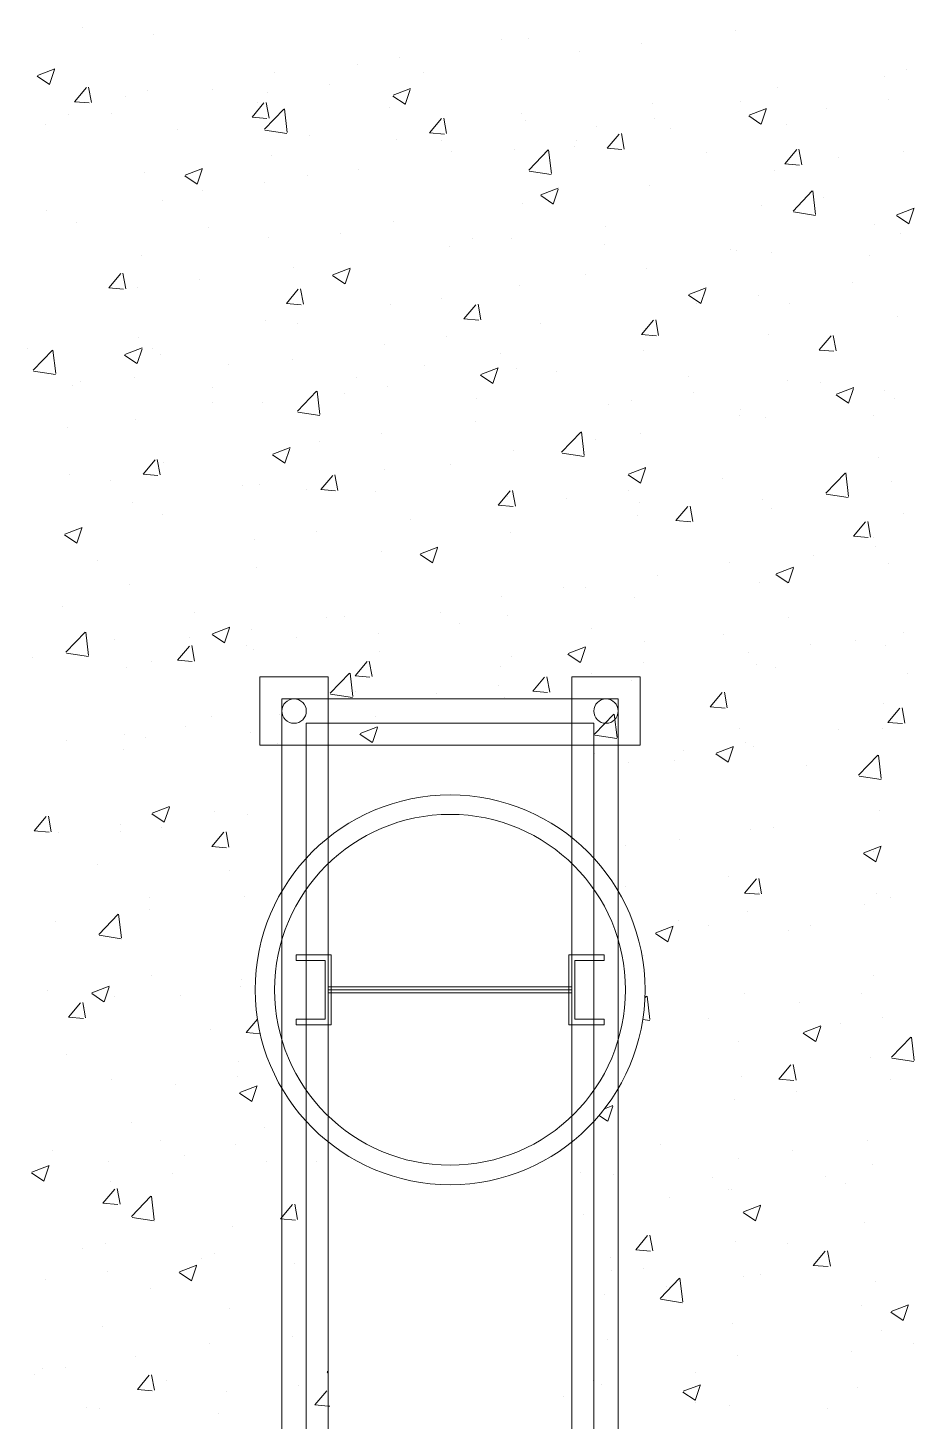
# Model space of a CAD drawing. Header units: millimetres. Extents: x 100 to 1222, y 100 to 694.
# Drawn here: x 297.56 to 300.97, y 530.76 to 536.12 of the extents above; entities that cross this region are included whole.
import ezdxf

# ---------------------------------------------------------------- set-up
doc = ezdxf.new("R2010")
doc.units = ezdxf.units.MM
for name, color, linetype, lineweight in [('Alvenaria', 8, 'Continuous', 9), ('Aço 1020', 6, 'Continuous', 9), ('DIVERSOS', 1, 'Continuous', 9), ('PAREDE', 7, 'Continuous', 9)]:
    doc.layers.add(name, color=color, linetype=linetype, lineweight=lineweight)

msp = doc.modelspace()

# ---------------------------------------------------------------- linework, layer by layer
at = {"layer": 'Alvenaria'}
for p, q in [((297.7689, 536.1225), (297.7689, 536.1225)), ((298.0406, 536.0951), (298.0406, 536.0951)), ((299.3798, 536.0767), (299.3798, 536.0767)), ((299.4831, 536.0815), (299.4831, 536.0815)), ((300.2806, 536.1105), (300.2806, 536.1105)), ((299.6814, 536.0316), (299.6814, 536.0316)), ((299.9198, 536.063), (299.9198, 536.063)), ((297.5941, 535.9393), (297.6607, 535.9649)), ((297.6406, 535.9045), (297.6599, 535.9621)), ((298.8244, 535.9814), (298.8244, 535.9814)), ((298.9884, 536.0101), (298.9884, 536.0101)), ((300.9364, 535.9639), (300.9364, 535.9639)), ((297.5928, 535.9366), (297.6402, 535.9046)), ((298.5073, 535.9491), (298.5073, 535.9491)), ((299.0798, 535.9524), (299.0798, 535.9524)), ((300.8546, 535.9341), (300.8546, 535.9341)), ((297.7366, 535.8384), (297.7825, 535.8931)), ((297.8022, 535.835), (297.7912, 535.8947)), ((297.9325, 535.8587), (297.9325, 535.8587)), ((298.0182, 535.8821), (298.0182, 535.8821)), ((298.2689, 535.886), (298.2689, 535.886)), ((298.4806, 535.8735), (298.4806, 535.8735)), ((298.7191, 535.9049), (298.7191, 535.9049)), ((298.9617, 535.8603), (299.0091, 535.8284)), ((298.9629, 535.863), (299.0296, 535.8886)), ((299.0094, 535.8282), (299.0287, 535.8858)), ((300.4417, 535.8925), (300.4417, 535.8925)), ((297.7366, 535.8384), (297.7936, 535.8334)), ((298.4198, 535.7786), (298.4657, 535.8334)), ((298.4409, 535.8372), (298.4409, 535.8372)), ((298.468, 535.7329), (298.5422, 535.8102)), ((298.4854, 535.7752), (298.4744, 535.8349)), ((298.5549, 535.7201), (298.5444, 535.8105)), ((298.9494, 535.8157), (298.9494, 535.8157)), ((299.9606, 535.8315), (299.9606, 535.8315)), ((300.2991, 535.8387), (300.2991, 535.8387)), ((300.3318, 535.7867), (300.3985, 535.8123)), ((300.3783, 535.752), (300.3976, 535.8095)), ((300.6315, 535.814), (300.6315, 535.814)), ((300.87, 535.8454), (300.87, 535.8454)), ((297.6248, 535.7522), (297.6248, 535.7522)), ((297.7134, 535.7907), (297.7134, 535.7907)), ((297.8791, 535.7944), (297.8791, 535.7944)), ((298.4198, 535.7786), (298.4767, 535.7736)), ((299.103, 535.7189), (299.1489, 535.7736)), ((299.1686, 535.7154), (299.1576, 535.7751)), ((299.4579, 535.7942), (299.4579, 535.7942)), ((299.4715, 535.7644), (299.4715, 535.7644)), ((299.9663, 535.7727), (299.9663, 535.7727)), ((300.3306, 535.784), (300.3779, 535.7521)), ((300.4748, 535.7513), (300.4748, 535.7513)), ((298.1333, 535.7307), (298.1333, 535.7307)), ((298.4696, 535.7294), (298.5543, 535.7162)), ((298.6418, 535.7092), (298.6418, 535.7092)), ((298.9768, 535.693), (298.9768, 535.693)), ((299.103, 535.7188), (299.1599, 535.7138)), ((299.7436, 535.7434), (299.7436, 535.7434)), ((299.7862, 535.6591), (299.8321, 535.7138)), ((299.8518, 535.6557), (299.8408, 535.7154)), ((300.03, 535.7348), (300.03, 535.7348)), ((299.1502, 535.6878), (299.1502, 535.6878)), ((299.1881, 535.648), (299.1881, 535.648)), ((299.4308, 535.656), (299.4308, 535.656)), ((299.4845, 535.5753), (299.5587, 535.6526)), ((299.5715, 535.5624), (299.561, 535.6529)), ((299.6587, 535.6663), (299.6587, 535.6663)), ((299.6693, 535.6873), (299.6693, 535.6873)), ((299.7862, 535.659), (299.8431, 535.6541)), ((300.1672, 535.6448), (300.1672, 535.6448)), ((300.4694, 535.5993), (300.5153, 535.654)), ((300.535, 535.5959), (300.5239, 535.6556)), ((300.9248, 535.6468), (300.9248, 535.6468)), ((298.4957, 535.632), (298.4957, 535.632)), ((300.4694, 535.5993), (300.5263, 535.5943)), ((300.6756, 535.6233), (300.6756, 535.6233)), ((298.0066, 535.565), (298.0066, 535.565)), ((298.1614, 535.5531), (298.2088, 535.5212)), ((298.1626, 535.5558), (298.2293, 535.5814)), ((298.2091, 535.521), (298.2284, 535.5786)), ((298.6326, 535.5527), (298.6326, 535.5527)), ((298.8293, 535.5768), (298.8293, 535.5768)), ((299.4862, 535.5717), (299.5709, 535.5586)), ((300.4301, 535.5754), (300.4301, 535.5754)), ((298.2301, 535.4979), (298.2301, 535.4979)), ((298.4685, 535.5293), (298.4685, 535.5293)), ((299.5315, 535.4795), (299.5982, 535.5051)), ((299.578, 535.4447), (299.5973, 535.5023)), ((299.949, 535.5144), (299.949, 535.5144)), ((300.5011, 535.4176), (300.5752, 535.4949)), ((300.588, 535.4047), (300.5775, 535.4952)), ((298.0772, 535.4573), (298.0772, 535.4573)), ((299.4599, 535.4473), (299.4599, 535.4473)), ((299.5303, 535.4768), (299.5776, 535.4449)), ((300.381, 535.4384), (300.381, 535.4384)), ((300.6194, 535.4697), (300.6194, 535.4697)), ((300.9003, 535.4032), (300.967, 535.4288)), ((300.9468, 535.3685), (300.9662, 535.426)), ((297.6285, 535.4187), (297.6285, 535.4187)), ((297.743, 535.3745), (297.743, 535.3745)), ((298.9652, 535.3759), (298.9652, 535.3759)), ((300.5027, 535.4141), (300.5874, 535.4009)), ((300.8991, 535.4005), (300.9465, 535.3686)), ((298.2514, 535.353), (298.2514, 535.353)), ((298.7599, 535.3315), (298.7599, 535.3315)), ((299.7794, 535.3592), (299.7794, 535.3592)), ((300.8153, 535.3657), (300.8153, 535.3657)), ((300.9132, 535.3297), (300.9132, 535.3297)), ((298.4841, 535.315), (298.4841, 535.315)), ((299.1802, 535.2803), (299.1802, 535.2803)), ((299.2684, 535.3101), (299.2684, 535.3101)), ((299.4187, 535.3117), (299.4187, 535.3117)), ((299.7768, 535.2886), (299.7768, 535.2886)), ((300.2598, 535.2704), (300.2598, 535.2704)), ((300.2853, 535.2671), (300.2853, 535.2671)), ((297.9951, 535.2479), (297.9951, 535.2479)), ((300.4185, 535.2583), (300.4185, 535.2583)), ((300.7937, 535.2456), (300.7937, 535.2456)), ((297.8688, 535.1219), (297.9147, 535.1767)), ((297.9344, 535.1185), (297.9233, 535.1782)), ((298.5787, 535.2011), (298.5787, 535.2011)), ((298.7299, 535.1696), (298.7773, 535.1377)), ((298.7312, 535.1723), (298.7979, 535.1979)), ((298.7777, 535.1375), (298.797, 535.1951)), ((299.7043, 535.175), (299.7043, 535.175)), ((299.9374, 535.1973), (299.9374, 535.1973)), ((297.8688, 535.1219), (297.9257, 535.1169)), ((297.9795, 535.1222), (297.9795, 535.1222)), ((298.2179, 535.1536), (298.2179, 535.1536)), ((298.552, 535.0622), (298.5979, 535.1169)), ((298.6175, 535.0587), (298.6065, 535.1184)), ((299.4484, 535.1303), (299.4484, 535.1303)), ((300.1, 535.096), (300.1667, 535.1216)), ((300.1465, 535.0612), (300.1659, 535.1188)), ((300.7296, 535.1416), (300.7296, 535.1416)), ((298.552, 535.0621), (298.6089, 535.0571)), ((298.9536, 535.0589), (298.9536, 535.0589)), ((299.1488, 535.0797), (299.1488, 535.0797)), ((299.2352, 535.0024), (299.2811, 535.0571)), ((299.3007, 534.999), (299.2897, 535.0587)), ((300.0988, 535.0933), (300.1462, 535.0614)), ((300.1304, 535.0627), (300.1304, 535.0627)), ((300.3688, 535.0941), (300.3688, 535.0941)), ((300.488, 535.0613), (300.488, 535.0613)), ((298.4725, 534.9979), (298.4725, 534.9979)), ((299.2352, 535.0023), (299.2921, 534.9974)), ((299.9184, 534.9426), (299.9643, 534.9973)), ((299.9839, 534.9392), (299.9729, 534.9989)), ((300.9016, 535.0126), (300.9016, 535.0126)), ((298.5933, 534.9843), (298.5933, 534.9843)), ((299.5288, 534.9835), (299.5288, 534.9835)), ((299.9184, 534.9426), (299.9753, 534.9376)), ((299.9325, 534.9659), (299.9325, 534.9659)), ((297.9308, 534.8651), (297.9975, 534.8907)), ((297.9835, 534.9308), (297.9835, 534.9308)), ((298.0378, 534.889), (298.0378, 534.889)), ((298.9297, 534.9046), (298.9297, 534.9046)), ((299.1681, 534.936), (299.1681, 534.936)), ((300.4069, 534.9412), (300.4069, 534.9412)), ((300.6016, 534.8829), (300.6475, 534.9376)), ((300.6671, 534.8794), (300.6561, 534.9391)), ((297.5575, 534.8878), (297.5575, 534.8878)), ((297.5777, 534.8051), (297.6519, 534.8824)), ((297.6647, 534.7922), (297.6541, 534.8827)), ((297.9296, 534.8624), (297.977, 534.8304)), ((297.9774, 534.8303), (297.9967, 534.8879)), ((298.0659, 534.8663), (298.0659, 534.8663)), ((298.5744, 534.8448), (298.5744, 534.8448)), ((299.377, 534.8706), (299.377, 534.8706)), ((299.9258, 534.8803), (299.9258, 534.8803)), ((300.6016, 534.8828), (300.6585, 534.8778)), ((297.5794, 534.8015), (297.6641, 534.7884)), ((298.3281, 534.8254), (298.3281, 534.8254)), ((299.0829, 534.8233), (299.0829, 534.8233)), ((299.2985, 534.7861), (299.3459, 534.7542)), ((299.2997, 534.7888), (299.3664, 534.8144)), ((299.3462, 534.754), (299.3655, 534.8116)), ((299.4368, 534.8132), (299.4368, 534.8132)), ((299.5913, 534.8019), (299.5913, 534.8019)), ((297.7289, 534.7465), (297.7289, 534.7465)), ((297.7583, 534.7598), (297.7583, 534.7598)), ((297.9674, 534.7779), (297.9674, 534.7779)), ((298.2668, 534.7384), (298.2668, 534.7384)), ((298.8216, 534.7752), (298.8216, 534.7752)), ((298.9421, 534.7418), (298.9421, 534.7418)), ((300.0998, 534.7804), (300.0998, 534.7804)), ((300.479, 534.7659), (300.479, 534.7659)), ((300.6083, 534.7589), (300.6083, 534.7589)), ((300.6686, 534.7125), (300.7353, 534.7381)), ((300.7151, 534.6778), (300.7344, 534.7353)), ((300.8518, 534.7279), (300.8518, 534.7279)), ((298.2661, 534.6799), (298.2661, 534.6799)), ((298.4609, 534.6808), (298.4609, 534.6808)), ((298.5942, 534.6474), (298.6684, 534.7247)), ((298.6812, 534.6345), (298.6707, 534.725)), ((298.7752, 534.7169), (298.7752, 534.7169)), ((299.2837, 534.6954), (299.2837, 534.6954)), ((299.7922, 534.6739), (299.7922, 534.6739)), ((299.8798, 534.687), (299.8798, 534.687)), ((300.1183, 534.7184), (300.1183, 534.7184)), ((300.6674, 534.7098), (300.7147, 534.6779)), ((300.8901, 534.6956), (300.8901, 534.6956)), ((298.5959, 534.6439), (298.6806, 534.6307)), ((300.2963, 534.6326), (300.2963, 534.6326)), ((300.3006, 534.6524), (300.3006, 534.6524)), ((300.3953, 534.6241), (300.3953, 534.6241)), ((300.8091, 534.6309), (300.8091, 534.6309)), ((297.7106, 534.5845), (297.7106, 534.5845)), ((297.9719, 534.6137), (297.9719, 534.6137)), ((299.2783, 534.6078), (299.2783, 534.6078)), ((299.6108, 534.4898), (299.685, 534.5671)), ((299.6978, 534.4769), (299.6872, 534.5673)), ((298.6791, 534.5289), (298.6791, 534.5289)), ((298.9175, 534.5603), (298.9175, 534.5603)), ((299.7408, 534.5372), (299.7408, 534.5372)), ((299.9142, 534.5632), (299.9142, 534.5632)), ((298.0009, 534.4055), (298.0469, 534.4602)), ((298.0665, 534.402), (298.0555, 534.4617)), ((298.4982, 534.4789), (298.5456, 534.447)), ((298.4994, 534.4816), (298.5661, 534.5072)), ((298.5459, 534.4468), (298.5652, 534.5044)), ((299.4252, 534.4961), (299.4252, 534.4961)), ((299.6125, 534.4862), (299.6972, 534.4731)), ((300.83, 534.4694), (300.83, 534.4694)), ((298.0009, 534.4054), (298.0579, 534.4004)), ((298.0775, 534.4497), (298.0775, 534.4497)), ((298.9305, 534.4247), (298.9305, 534.4247)), ((299.1853, 534.4419), (299.1853, 534.4419)), ((299.8683, 534.4053), (299.935, 534.4309)), ((299.9148, 534.3705), (299.9341, 534.4281)), ((300.6273, 534.3321), (300.7015, 534.4094)), ((300.7143, 534.3192), (300.7038, 534.4097)), ((297.7168, 534.4022), (297.7168, 534.4022)), ((297.8764, 534.3821), (297.8764, 534.3821)), ((298.3849, 534.3607), (298.3849, 534.3607)), ((298.4494, 534.3637), (298.4494, 534.3637)), ((298.6841, 534.3457), (298.7301, 534.4004)), ((298.7497, 534.3423), (298.7387, 534.402)), ((299.867, 534.4026), (299.9144, 534.3707)), ((300.2284, 534.3902), (300.2284, 534.3902)), ((300.8785, 534.3785), (300.8785, 534.3785)), ((298.6298, 534.3465), (298.6298, 534.3465)), ((298.6841, 534.3457), (298.7411, 534.3407)), ((298.8934, 534.3392), (298.8934, 534.3392)), ((299.3673, 534.2859), (299.4133, 534.3407)), ((299.4018, 534.3177), (299.4018, 534.3177)), ((299.4329, 534.2825), (299.4219, 534.3422)), ((299.6293, 534.3113), (299.6293, 534.3113)), ((299.8677, 534.3427), (299.8677, 534.3427)), ((300.3838, 534.3071), (300.3838, 534.3071)), ((300.629, 534.3286), (300.7137, 534.3154)), ((297.9603, 534.2966), (297.9603, 534.2966)), ((298.0744, 534.2512), (298.0744, 534.2512)), ((299.3673, 534.2859), (299.4243, 534.2809)), ((299.9027, 534.2461), (299.9027, 534.2461)), ((299.9103, 534.2962), (299.9103, 534.2962)), ((300.0505, 534.2262), (300.0964, 534.2809)), ((300.1161, 534.2227), (300.1051, 534.2824)), ((300.4188, 534.2747), (300.4188, 534.2747)), ((300.9272, 534.2532), (300.9272, 534.2532)), ((297.6991, 534.1744), (297.7658, 534.2)), ((297.7456, 534.1396), (297.7649, 534.1972)), ((299.0277, 534.2321), (299.0277, 534.2321)), ((300.0505, 534.2261), (300.1075, 534.2211)), ((300.7337, 534.1664), (300.7796, 534.2211)), ((300.7993, 534.163), (300.7883, 534.2227)), ((297.6979, 534.1717), (297.7452, 534.1397)), ((298.4285, 534.1532), (298.4285, 534.1532)), ((298.667, 534.1846), (298.667, 534.1846)), ((299.4136, 534.179), (299.4136, 534.179)), ((300.7337, 534.1663), (300.7906, 534.1614)), ((300.8124, 534.1596), (300.8124, 534.1596)), ((298.9189, 534.1076), (298.9189, 534.1076)), ((299.0667, 534.0954), (299.1141, 534.0635)), ((299.068, 534.0981), (299.1347, 534.1237)), ((299.1145, 534.0633), (299.1338, 534.1209)), ((300.5794, 534.0937), (300.5794, 534.0937)), ((300.8179, 534.1251), (300.8179, 534.1251)), ((297.827, 534.074), (297.827, 534.074)), ((298.4378, 534.0466), (298.4378, 534.0466)), ((300.257, 534.0643), (300.257, 534.0643)), ((300.4368, 534.0218), (300.5035, 534.0474)), ((300.4833, 533.987), (300.5026, 534.0446)), ((300.8669, 534.0614), (300.8669, 534.0614)), ((297.9487, 533.9796), (297.9487, 533.9796)), ((299.9779, 534.0145), (299.9779, 534.0145)), ((300.3722, 533.99), (300.3722, 533.99)), ((300.4356, 534.0191), (300.483, 533.9872)), ((299.3787, 533.9356), (299.3787, 533.9356)), ((299.6171, 533.967), (299.6171, 533.967)), ((299.7015, 533.9689), (299.7015, 533.9689)), ((299.8911, 533.929), (299.8911, 533.929)), ((297.691, 533.8954), (297.691, 533.8954)), ((298.1994, 533.8739), (298.1994, 533.8739)), ((299.146, 533.8736), (299.146, 533.8736)), ((298.2676, 533.7909), (298.3343, 533.8165)), ((298.7079, 533.8524), (298.7079, 533.8524)), ((298.7771, 533.8564), (298.7771, 533.8564)), ((299.2164, 533.831), (299.2164, 533.831)), ((299.402, 533.8619), (299.402, 533.8619)), ((300.4852, 533.8551), (300.4852, 533.8551)), ((297.704, 533.7196), (297.7782, 533.7969)), ((297.7909, 533.7067), (297.7804, 533.7972)), ((297.8918, 533.7675), (297.8918, 533.7675)), ((298.1779, 533.7776), (298.1779, 533.7776)), ((298.2664, 533.7882), (298.3138, 533.7562)), ((298.3142, 533.7561), (298.3335, 533.8137)), ((298.4164, 533.809), (298.4164, 533.809)), ((298.5905, 533.7782), (298.5905, 533.7782)), ((298.9073, 533.7905), (298.9073, 533.7905)), ((299.7248, 533.8095), (299.7248, 533.8095)), ((300.2333, 533.788), (300.2333, 533.788)), ((300.7417, 533.7665), (300.7417, 533.7665)), ((300.928, 533.7969), (300.928, 533.7969)), ((297.7056, 533.716), (297.7904, 533.7029)), ((298.1331, 533.689), (298.179, 533.7437)), ((298.1987, 533.6856), (298.1877, 533.7453)), ((298.4003, 533.746), (298.4003, 533.746)), ((298.4262, 533.7295), (298.4262, 533.7295)), ((298.9087, 533.7245), (298.9087, 533.7245)), ((299.6353, 533.7119), (299.6827, 533.68)), ((299.6365, 533.7146), (299.7032, 533.7402)), ((299.683, 533.6798), (299.7023, 533.7374)), ((299.9297, 533.7598), (299.9297, 533.7598)), ((300.3288, 533.718), (300.3288, 533.718)), ((300.5673, 533.7494), (300.5673, 533.7494)), ((300.8553, 533.7443), (300.8553, 533.7443)), ((297.5764, 533.6984), (297.5764, 533.6984)), ((297.9371, 533.6625), (297.9371, 533.6625)), ((298.035, 533.6829), (298.035, 533.6829)), ((298.1331, 533.689), (298.19, 533.684)), ((298.8163, 533.6292), (298.8622, 533.684)), ((298.8819, 533.6258), (298.8709, 533.6855)), ((299.3742, 533.6644), (299.3742, 533.6644)), ((299.4172, 533.703), (299.4172, 533.703)), ((299.9257, 533.6815), (299.9257, 533.6815)), ((300.3606, 533.6729), (300.3606, 533.6729)), ((300.4341, 533.6601), (300.4341, 533.6601)), ((298.7205, 533.5619), (298.7947, 533.6392)), ((298.8075, 533.549), (298.797, 533.6395)), ((298.8163, 533.6292), (298.8732, 533.6242)), ((299.4995, 533.5695), (299.5454, 533.6242)), ((299.5651, 533.566), (299.554, 533.6257)), ((299.7273, 533.6389), (299.7273, 533.6389)), ((299.8795, 533.6119), (299.8795, 533.6119)), ((300.9426, 533.6386), (300.9426, 533.6386)), ((298.7222, 533.5584), (298.8069, 533.5452)), ((298.8187, 533.5691), (298.8187, 533.5691)), ((299.1281, 533.56), (299.1281, 533.56)), ((299.3666, 533.5914), (299.3666, 533.5914)), ((299.4995, 533.5694), (299.5564, 533.5644)), ((300.1827, 533.5097), (300.2286, 533.5644)), ((300.2482, 533.5063), (300.2372, 533.566)), ((299.3904, 533.5449), (299.3904, 533.5449)), ((300.1827, 533.5097), (300.2396, 533.5047)), ((300.849, 533.5218), (300.849, 533.5218)), ((300.8659, 533.4499), (300.9118, 533.5046)), ((300.9314, 533.4465), (300.9204, 533.5062)), ((298.2633, 533.4737), (298.2633, 533.4737)), ((298.5266, 533.4808), (298.5266, 533.4808)), ((298.8957, 533.4734), (298.8957, 533.4734)), ((299.7371, 533.4043), (299.8113, 533.4816)), ((299.824, 533.3914), (299.8135, 533.4818)), ((300.8659, 533.4499), (300.9228, 533.4449)), ((297.9274, 533.4019), (297.9274, 533.4019)), ((298.0099, 533.3898), (298.0099, 533.3898)), ((298.1658, 533.4333), (298.1658, 533.4333)), ((298.4146, 533.4125), (298.4146, 533.4125)), ((298.835, 533.4047), (298.8824, 533.3728)), ((298.8362, 533.4074), (298.9029, 533.433)), ((298.8827, 533.3726), (298.902, 533.4302)), ((299.7387, 533.4007), (299.8235, 533.3876)), ((300.2935, 533.4264), (300.2935, 533.4264)), ((300.6775, 533.4213), (300.6775, 533.4213)), ((300.8437, 533.4272), (300.8437, 533.4272)), ((297.7078, 533.3784), (297.7078, 533.3784)), ((297.9256, 533.3454), (297.9256, 533.3454)), ((298.5184, 533.3683), (298.5184, 533.3683)), ((300.0783, 533.3424), (300.0783, 533.3424)), ((300.2051, 533.3311), (300.2718, 533.3567)), ((300.2516, 533.2963), (300.2709, 533.3539)), ((300.3167, 533.3738), (300.3167, 533.3738)), ((300.349, 533.3558), (300.349, 533.3558)), ((299.738, 533.3311), (299.738, 533.3311)), ((299.8679, 533.2948), (299.8679, 533.2948)), ((300.0438, 533.3038), (300.0438, 533.3038)), ((300.2038, 533.3284), (300.2512, 533.2965)), ((300.5523, 533.2823), (300.5523, 533.2823)), ((300.7536, 533.2466), (300.8278, 533.3239)), ((300.8406, 533.2337), (300.8301, 533.3242)), ((300.7553, 533.2431), (300.84, 533.2299)), ((298.0359, 533.1002), (298.1026, 533.1258)), ((298.0824, 533.0654), (298.1017, 533.123)), ((298.627, 533.1404), (298.627, 533.1404)), ((297.5821, 533.0323), (297.628, 533.087)), ((297.6476, 533.0289), (297.6366, 533.0886)), ((298.0347, 533.0975), (298.082, 533.0655)), ((298.276, 533.1051), (298.276, 533.1051)), ((298.403, 533.0954), (298.403, 533.0954)), ((300.8322, 533.1102), (300.8322, 533.1102)), ((297.5821, 533.0323), (297.639, 533.0273)), ((297.6768, 533.0262), (297.6768, 533.0262)), ((297.914, 533.0283), (297.914, 533.0283)), ((297.9152, 533.0576), (297.9152, 533.0576)), ((298.0715, 533.045), (298.0715, 533.045)), ((298.2653, 532.9725), (298.3112, 533.0273)), ((298.3308, 532.9691), (298.3198, 533.0288)), ((300.3374, 533.0387), (300.3374, 533.0387)), ((300.4269, 533.0456), (300.4269, 533.0456)), ((298.2653, 532.9725), (298.3222, 532.9675)), ((299.8277, 532.9667), (299.8277, 532.9667)), ((299.8563, 532.9778), (299.8563, 532.9778)), ((300.0661, 532.9981), (300.0661, 532.9981)), ((300.7736, 532.9476), (300.8403, 532.9732)), ((300.8201, 532.9129), (300.8394, 532.9704)), ((300.7724, 532.9449), (300.8198, 532.913)), ((300.8096, 532.9535), (300.8096, 532.9535)), ((297.8244, 532.903), (297.8244, 532.903)), ((298.3329, 532.8816), (298.3329, 532.8816)), ((300.2542, 532.8581), (300.2542, 532.8581)), ((299.8583, 532.8171), (299.8583, 532.8171)), ((300.3149, 532.7932), (300.3608, 532.848)), ((300.3804, 532.7898), (300.3694, 532.8495)), ((298.0253, 532.7751), (298.0253, 532.7751)), ((298.3914, 532.7783), (298.3914, 532.7783)), ((300.3148, 532.7932), (300.3718, 532.7882)), ((300.3668, 532.7956), (300.3668, 532.7956)), ((300.7779, 532.7491), (300.7779, 532.7491)), ((300.8206, 532.7931), (300.8206, 532.7931)), ((300.8752, 532.7741), (300.8752, 532.7741)), ((297.8303, 532.6341), (297.9044, 532.7114)), ((297.9024, 532.7112), (297.9024, 532.7112)), ((297.9172, 532.6212), (297.9067, 532.7116)), ((298.0254, 532.7294), (298.0254, 532.7294)), ((300.3259, 532.7217), (300.3259, 532.7217)), ((297.6647, 532.6819), (297.6647, 532.6819)), ((299.9721, 532.6377), (300.0195, 532.6058)), ((299.9733, 532.6404), (300.04, 532.666)), ((300.0198, 532.6056), (300.0391, 532.6632)), ((300.0591, 532.6892), (300.0591, 532.6892)), ((300.1763, 532.6699), (300.1763, 532.6699)), ((300.4824, 532.649), (300.4824, 532.649)), ((300.5676, 532.6677), (300.5676, 532.6677)), ((297.8319, 532.6305), (297.9166, 532.6174)), ((299.9269, 532.5536), (299.9269, 532.5536)), ((298.0322, 532.4767), (298.0322, 532.4767)), ((300.809, 532.476), (300.809, 532.476)), ((297.8041, 532.4095), (297.8708, 532.4351)), ((297.8506, 532.3747), (297.87, 532.4323)), ((298.3764, 532.4329), (298.3764, 532.4329)), ((298.3799, 532.4612), (298.3799, 532.4612)), ((297.6349, 532.4189), (297.6349, 532.4189)), ((297.7142, 532.3159), (297.7602, 532.3706)), ((297.7798, 532.3124), (297.7688, 532.3721)), ((297.8029, 532.4068), (297.8503, 532.3748)), ((297.8908, 532.3942), (297.8908, 532.3942)), ((298.1434, 532.3974), (298.1434, 532.3974)), ((299.931, 532.3893), (299.9375, 532.3961)), ((299.9503, 532.3059), (299.9398, 532.3963)), ((300.3143, 532.4046), (300.3143, 532.4046)), ((300.5273, 532.3734), (300.5273, 532.3734)), ((300.7657, 532.4048), (300.7657, 532.4048)), ((297.7142, 532.3158), (297.7712, 532.3108)), ((297.7748, 532.3537), (297.7748, 532.3537)), ((300.8462, 532.3156), (300.8462, 532.3156)), ((298.2605, 532.2676), (298.2605, 532.2676)), ((298.3974, 532.2561), (298.4403, 532.3072)), ((299.9229, 532.3062), (299.9497, 532.3021)), ((299.9257, 532.2942), (299.9257, 532.2942)), ((300.1773, 532.3115), (300.1773, 532.3115)), ((300.5419, 532.2569), (300.6086, 532.2825)), ((300.5884, 532.2221), (300.6077, 532.2797)), ((300.6857, 532.29), (300.6857, 532.29)), ((298.3974, 532.256), (298.451, 532.2513)), ((300.2907, 532.2203), (300.2907, 532.2203)), ((300.5406, 532.2542), (300.588, 532.2223)), ((300.8799, 532.1611), (300.9541, 532.2384)), ((300.9669, 532.1482), (300.9563, 532.2387)), ((297.705, 532.1722), (297.705, 532.1722)), ((300.7974, 532.1589), (300.7974, 532.1589)), ((300.8816, 532.1576), (300.9663, 532.1444)), ((298.3683, 532.1441), (298.3683, 532.1441)), ((300.447, 532.0768), (300.4929, 532.1315)), ((300.5126, 532.0733), (300.5016, 532.133)), ((297.8792, 532.0771), (297.8792, 532.0771)), ((298.1258, 532.0573), (298.1258, 532.0573)), ((298.3643, 532.0887), (298.3643, 532.0887)), ((298.3727, 532.026), (298.4394, 532.0516)), ((298.4192, 531.9912), (298.4385, 532.0488)), ((300.3027, 532.0875), (300.3027, 532.0875)), ((300.447, 532.0767), (300.5039, 532.0717)), ((300.8759, 532.0766), (300.8759, 532.0766)), ((298.3715, 532.0233), (298.4188, 531.9913)), ((299.8216, 532.0265), (299.8216, 532.0265)), ((300.2767, 531.9977), (300.2767, 531.9977)), ((300.5152, 532.0291), (300.5152, 532.0291)), ((299.7757, 531.9628), (299.8082, 531.9753)), ((299.7881, 531.9149), (299.8074, 531.9725)), ((297.9579, 531.9107), (297.9579, 531.9107)), ((298.4664, 531.8892), (298.4664, 531.8892)), ((299.755, 531.9371), (299.7877, 531.9151)), ((298.0687, 531.8389), (298.0687, 531.8389)), ((300.7858, 531.8418), (300.7858, 531.8418)), ((297.6503, 531.8042), (297.6503, 531.8042)), ((298.1588, 531.7827), (298.1588, 531.7827)), ((298.3567, 531.8271), (298.3567, 531.8271)), ((299.9918, 531.8247), (299.9918, 531.8247)), ((300.5003, 531.8032), (300.5003, 531.8032)), ((297.5724, 531.7188), (297.6391, 531.7444)), ((297.6189, 531.684), (297.6382, 531.7416)), ((297.8676, 531.76), (297.8676, 531.76)), ((298.4744, 531.7605), (298.4744, 531.7605)), ((298.6672, 531.7612), (298.6672, 531.7612)), ((300.2911, 531.7704), (300.2911, 531.7704)), ((300.8068, 531.7473), (300.8068, 531.7473)), ((297.5712, 531.7161), (297.6185, 531.6841)), ((297.8752, 531.6816), (297.8752, 531.6816)), ((298.1137, 531.713), (298.1137, 531.713)), ((299.6842, 531.7183), (299.6842, 531.7183)), ((299.81, 531.7094), (299.81, 531.7094)), ((300.1926, 531.6968), (300.1926, 531.6968)), ((300.6253, 531.701), (300.6253, 531.701)), ((300.7011, 531.6753), (300.7011, 531.6753)), ((297.8464, 531.5994), (297.8923, 531.6541)), ((297.912, 531.596), (297.901, 531.6557)), ((297.9565, 531.5486), (298.0307, 531.6259)), ((298.0435, 531.5357), (298.033, 531.6261)), ((300.0261, 531.6221), (300.0261, 531.6221)), ((300.2513, 531.652), (300.2513, 531.652)), ((300.2646, 531.6535), (300.2646, 531.6535)), ((297.8464, 531.5993), (297.9033, 531.5944)), ((298.5296, 531.5396), (298.5755, 531.5943)), ((298.5952, 531.5362), (298.5841, 531.5959)), ((300.3101, 531.5662), (300.3768, 531.5918)), ((300.3566, 531.5314), (300.3759, 531.589)), ((297.9582, 531.545), (298.0429, 531.5319)), ((298.5296, 531.5396), (298.5865, 531.5346)), ((299.6959, 531.5566), (299.6959, 531.5566)), ((300.3089, 531.5635), (300.3563, 531.5316)), ((300.7742, 531.5247), (300.7742, 531.5247)), ((298.3451, 531.51), (298.3451, 531.51)), ((299.896, 531.4201), (299.9419, 531.4748)), ((299.9615, 531.4166), (299.9505, 531.4763)), ((297.7684, 531.4265), (297.7684, 531.4265)), ((297.8561, 531.4429), (297.8561, 531.4429)), ((298.2769, 531.405), (298.2769, 531.405)), ((299.896, 531.42), (299.9529, 531.4151)), ((300.2795, 531.4533), (300.2795, 531.4533)), ((300.4796, 531.4428), (300.4796, 531.4428)), ((300.5792, 531.3603), (300.6251, 531.415)), ((300.6447, 531.3569), (300.6337, 531.4166)), ((298.1409, 531.3353), (298.2076, 531.3609)), ((298.1874, 531.3005), (298.2068, 531.3581)), ((298.2239, 531.3848), (298.2239, 531.3848)), ((298.5849, 531.3659), (298.5849, 531.3659)), ((299.7984, 531.3924), (299.7984, 531.3924)), ((300.5792, 531.3603), (300.6361, 531.3553)), ((297.6247, 531.3059), (297.6247, 531.3059)), ((297.8631, 531.3373), (297.8631, 531.3373)), ((298.1397, 531.3326), (298.1871, 531.3006)), ((299.8023, 531.3406), (299.8023, 531.3406)), ((299.9241, 531.3475), (299.9241, 531.3475)), ((299.9896, 531.2332), (300.0638, 531.3106)), ((300.0766, 531.2204), (300.0661, 531.3108)), ((300.3108, 531.3191), (300.3108, 531.3191)), ((300.3748, 531.3253), (300.3748, 531.3253)), ((300.8192, 531.2976), (300.8192, 531.2976)), ((298.0294, 531.2706), (298.0294, 531.2706)), ((299.7756, 531.2464), (299.7756, 531.2464)), ((300.014, 531.2778), (300.014, 531.2778)), ((298.3335, 531.1929), (298.3335, 531.1929)), ((299.9913, 531.2297), (300.076, 531.2166)), ((300.7627, 531.2077), (300.7627, 531.2077)), ((300.8787, 531.1827), (300.9454, 531.2083)), ((300.9252, 531.1479), (300.9445, 531.2055)), ((300.2679, 531.1363), (300.2679, 531.1363)), ((300.8774, 531.18), (300.9248, 531.1481)), ((297.8445, 531.1258), (297.8445, 531.1258)), ((298.5748, 531.0883), (298.5748, 531.0883)), ((300.8434, 531.1095), (300.8434, 531.1095)), ((298.2576, 531.0614), (298.2576, 531.0614)), ((299.7868, 531.0753), (299.7868, 531.0753)), ((300.7257, 531.0288), (300.7257, 531.0288)), ((300.9642, 531.0602), (300.9642, 531.0602)), ((297.9733, 531.0091), (297.9733, 531.0091)), ((300.2879, 531.0142), (300.2879, 531.0142)), ((297.5829, 530.9398), (297.5829, 530.9398)), ((297.6125, 530.9616), (297.6125, 530.9616)), ((297.7022, 530.9661), (297.7022, 530.9661)), ((297.9786, 530.8829), (298.0245, 530.9377)), ((298.0441, 530.8795), (298.0331, 530.9392)), ((298.7083, 530.9491), (298.7129, 530.946)), ((298.7095, 530.9518), (298.7129, 530.9531)), ((300.1242, 530.9496), (300.1242, 530.9496)), ((297.9786, 530.8829), (298.0355, 530.8779)), ((298.0914, 530.9183), (298.0914, 530.9183)), ((298.322, 530.8758), (298.322, 530.8758)), ((298.5999, 530.8968), (298.5999, 530.8968)), ((298.6618, 530.8232), (298.7077, 530.8779)), ((299.7324, 530.9188), (299.7324, 530.9188)), ((299.7634, 530.9021), (299.7634, 530.9021)), ((300.0771, 530.8728), (300.1245, 530.8409)), ((300.0783, 530.8755), (300.145, 530.9011)), ((300.1249, 530.8407), (300.1442, 530.8983)), ((300.7511, 530.8906), (300.7511, 530.8906)), ((298.6618, 530.8231), (298.7129, 530.8186)), ((298.7129, 530.8186), (298.7187, 530.8181)), ((299.6168, 530.8538), (299.6168, 530.8538)), ((300.1253, 530.8324), (300.1253, 530.8324)), ((300.2564, 530.8192), (300.2564, 530.8192)), ((297.7838, 530.8118), (297.7838, 530.8118)), ((297.8329, 530.8088), (297.8329, 530.8088)), ((298.2922, 530.7903), (298.2922, 530.7903)), ((300.6337, 530.8109), (300.6337, 530.8109))]:
    msp.add_line(p, q, dxfattribs=at)
at = {"layer": 'Aço 1020'}
for p, q in [((298.5348, 528.284), (298.5348, 533.5401)), ((298.5348, 533.5401), (299.8286, 533.5401)), ((299.8286, 533.5401), (299.8286, 528.2432)), ((298.6286, 528.2024), (298.6286, 533.4464)), ((298.6286, 533.4464), (299.7348, 533.4464)), ((299.7348, 533.4464), (299.7348, 528.2432))]:
    msp.add_line(p, q, dxfattribs=at)
for points in [[(298.4504, 533.6245), (298.7129, 533.6245), (298.7129, 533.362), (298.4504, 533.362)], [(299.6504, 533.6245), (299.9129, 533.6245), (299.9129, 533.362), (299.6504, 533.362)]]:
    msp.add_lwpolyline(points, close=True, dxfattribs=at)
for centre in [(298.5817, 533.4932), (299.7817, 533.4932)]:
    msp.add_circle(centre, 0.0469, dxfattribs=at)
at = {"layer": 'DIVERSOS'}
for p, q in [((298.7242, 532.5557), (298.5892, 532.5557)), ((298.5892, 532.5557), (298.5892, 532.5332)), ((298.5892, 532.5332), (298.7017, 532.5332)), ((298.7017, 532.5332), (298.7017, 532.3082)), ((298.7242, 532.2857), (298.7242, 532.5557)), ((299.6392, 532.2857), (299.6392, 532.5557)), ((299.6392, 532.5557), (299.7742, 532.5557)), ((299.6617, 532.5332), (299.6617, 532.3082)), ((299.7742, 532.5332), (299.6617, 532.5332)), ((299.7742, 532.5557), (299.7742, 532.5332)), ((299.6504, 532.432), (298.7129, 532.432)), ((299.6504, 532.4207), (298.7129, 532.4207)), ((299.6504, 532.4095), (298.7129, 532.4095)), ((298.7017, 532.3082), (298.5892, 532.3082)), ((298.5892, 532.3082), (298.5892, 532.2857)), ((298.5892, 532.2857), (298.7242, 532.2857)), ((299.7742, 532.2857), (299.6392, 532.2857)), ((299.6617, 532.3082), (299.7742, 532.3082)), ((299.7742, 532.3082), (299.7742, 532.2857))]:
    msp.add_line(p, q, dxfattribs=at)
for radius in [0.75, 0.675]:
    msp.add_circle((299.1817, 532.4207), radius, dxfattribs=at)
at = {"layer": 'PAREDE'}
for p, q in [((298.7129, 531.1809), (298.7129, 533.362)), ((298.7129, 533.362), (299.6504, 533.362)), ((299.6504, 533.362), (299.6504, 523.0495)), ((299.6504, 533.362), (299.6504, 523.0495)), ((299.6504, 532.4207), (298.7129, 532.4207)), ((298.7129, 527.4556), (298.7129, 531.9309))]:
    msp.add_line(p, q, dxfattribs=at)

doc.saveas('drawing.dxf')
